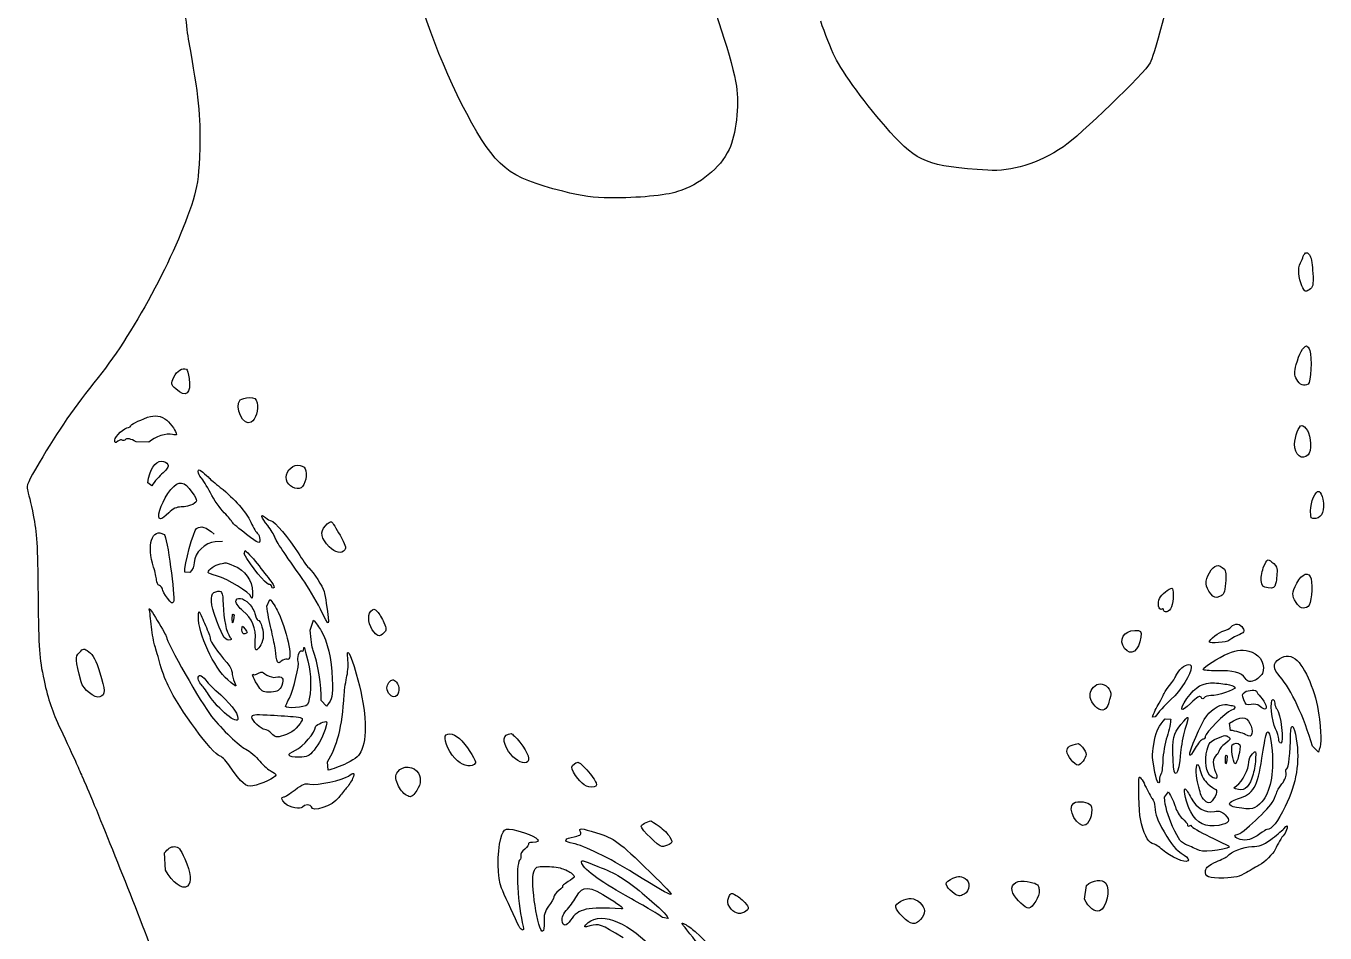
# Model space of a CAD drawing. Header units: millimetres. Extents: x 12 to 319, y 5 to 447.
# Drawn here: x 12.2 to 138, y 255.8 to 343.7 of the extents above; entities that cross this region are included whole.
import ezdxf

# ---------------------------------------------------------------- set-up
doc = ezdxf.new("R2010")
doc.units = ezdxf.units.MM
doc.layers.add('Layer 01', color=12, linetype='Continuous', true_color=0xc80000)

msp = doc.modelspace()

# ---------------------------------------------------------------- linework, layer by layer
at = {"layer": 'Layer 01'}
for p, q in [((24.09, 303.37), (22.86, 303.4)), ((24.36, 299.15), (23.99, 299.44)), ((31.23, 293.74), (30.5, 293.72)), ((33.3, 292.55), (33.4, 292.88)), ((28.05, 290.74), (27.56, 290.78)), ((35.51, 287.47), (35.8, 288.14)), ((39.71, 285.15), (40.03, 286.12)), ((41.3, 277.79), (40.77, 278.34)), ((121.57, 276.75), (121.31, 276.72)), ((122.55, 276.57), (123.07, 276.54)), ((128.87, 275.45), (128.77, 276.13)), ((137.38, 273.33), (136.81, 273.91)), ((41.45, 271.58), (41.37, 272.39)), ((122.46, 268.97), (122.85, 269.48)), ((25.7, 261.9), (25.6, 263.58)), ((114.72, 259.1), (114.9, 260.43)), ((74.4, 257.21), (73.85, 257.31))]:
    msp.add_line(p, q, dxfattribs=at)
for points in [[(123.94, 357.84), (124.3, 353.1), (123.92, 350.14), (121.99, 342.99)], [(27.4, 350.01), (27.49, 345.85), (27.62, 344.01), (27.9, 342.41)], [(54.87, 335.19), (52.39, 339.84), (49.97, 346.42), (49.15, 350.78)], [(77.4, 349.05), (78.72, 346.12), (80.66, 340.1), (81.01, 337.86)], [(90.53, 340.69), (90.16, 341.44), (89.55, 343), (89.17, 344.15)], [(27.9, 342.41), (28.91, 336.76), (29.1, 335), (29.01, 331.83)], [(121.99, 342.99), (121.65, 341.72), (121.24, 340.42), (121.08, 340.1)], [(95.91, 333.4), (93.55, 336.06), (91.29, 339.11), (90.53, 340.69)], [(121.08, 340.1), (120.62, 339.21), (114.17, 332.97), (112.68, 331.98)], [(81.01, 337.86), (81.29, 335.98), (80.96, 333.09), (80.3, 331.73)], [(64.17, 327.67), (58.91, 328.98), (57.64, 330), (54.87, 335.19)], [(105.35, 329.7), (99.54, 330.08), (98.51, 330.49), (95.91, 333.4)], [(29.01, 331.83), (28.94, 329.44), (28.83, 328.42), (28.5, 327.28)], [(80.3, 331.73), (79.39, 329.88), (77.49, 328.32), (75.29, 327.63)], [(112.68, 331.98), (110.2, 330.34), (107.65, 329.55), (105.35, 329.7)], [(28.5, 327.28), (27.06, 322.24), (22.8, 314.17), (19.18, 309.64)], [(68.79, 327.03), (67.08, 327.04), (66.19, 327.17), (64.17, 327.67)], [(75.29, 327.63), (74.1, 327.25), (71.46, 327.01), (68.79, 327.03)], [(135.64, 320.72), (135.74, 320.9), (135.87, 321.2), (135.92, 321.39)], [(135.92, 321.39), (135.98, 321.57), (136.11, 321.72), (136.22, 321.72)], [(136.22, 321.72), (136.33, 321.72), (136.49, 321.57), (136.59, 321.39)], [(136.59, 321.39), (136.69, 321.2), (136.8, 320.46), (136.84, 319.73)], [(135.78, 318.52), (135.43, 319.26), (135.37, 320.21), (135.64, 320.72)], [(136.84, 319.73), (136.9, 318.55), (136.86, 318.38), (136.5, 318.13)], [(136.5, 318.13), (136.12, 317.88), (136.07, 317.91), (135.78, 318.52)], [(135.24, 310.89), (135.5, 311.88), (135.94, 312.68), (136.22, 312.68)], [(136.22, 312.68), (136.32, 312.68), (136.47, 312.49), (136.55, 312.25)], [(136.55, 312.25), (136.78, 311.55), (136.66, 309.17), (136.38, 308.99)], [(135.28, 309.45), (135.04, 309.89), (135.03, 310.1), (135.24, 310.89)], [(19.18, 309.64), (16.84, 306.72), (15.35, 304.57), (13.44, 301.36)], [(26.69, 308.52), (26.21, 308.97), (26.2, 308.99), (26.51, 309.67)], [(26.51, 309.67), (26.78, 310.27), (27.33, 310.62), (27.73, 310.43)], [(27.73, 310.43), (27.8, 310.4), (27.91, 310), (27.98, 309.54)], [(27.98, 309.54), (28.2, 308.05), (27.66, 307.62), (26.69, 308.52)], [(136.38, 308.99), (135.98, 308.73), (135.59, 308.9), (135.28, 309.45)], [(34, 305.29), (33.25, 304.84), (32.29, 306.8), (32.94, 307.45)], [(32.94, 307.45), (33.07, 307.57), (33.46, 307.68), (33.8, 307.68)], [(33.8, 307.68), (34.32, 307.68), (34.46, 307.59), (34.56, 307.18)], [(34.56, 307.18), (34.72, 306.53), (34.43, 305.56), (34, 305.29)], [(23.96, 305.77), (24.68, 306.03), (25.3, 305.93), (25.81, 305.49)], [(20.78, 303.58), (20.78, 303.94), (21.72, 304.79), (22.12, 304.79)], [(22.12, 304.79), (22.23, 304.79), (22.32, 304.86), (22.32, 304.94)], [(22.32, 304.94), (22.32, 305.08), (22.98, 305.41), (23.96, 305.77)], [(25.81, 305.49), (26.29, 305.07), (26.75, 304.39), (26.75, 304.12)], [(135.08, 303.18), (135.08, 303.9), (135.49, 304.98), (135.77, 304.98)], [(135.77, 304.98), (135.89, 304.98), (136.14, 304.77), (136.31, 304.51)], [(21.07, 303.45), (20.83, 303.24), (20.78, 303.27), (20.78, 303.58)], [(21.49, 303.57), (21.42, 303.64), (21.24, 303.58), (21.07, 303.45)], [(21.84, 303.64), (21.71, 303.53), (21.56, 303.5), (21.49, 303.57)], [(22.86, 303.4), (22.32, 303.69), (22, 303.77), (21.84, 303.64)], [(26.36, 304.12), (25.85, 304.28), (24.65, 303.89), (24.09, 303.37)], [(26.75, 304.12), (26.75, 304.05), (26.57, 304.05), (26.36, 304.12)], [(136.31, 304.51), (136.67, 303.95), (136.72, 302.47), (136.39, 302.14)], [(136.39, 302.14), (135.79, 301.54), (135.08, 302.11), (135.08, 303.18)], [(13.44, 301.36), (12.4, 299.61), (12.18, 299.1), (12.31, 298.76)], [(23.99, 299.44), (24.13, 300.69), (24.67, 301.52), (25.32, 301.52)], [(25.32, 301.52), (25.58, 301.52), (25.85, 301.38), (25.92, 301.2)], [(25.92, 301.2), (26, 300.99), (25.84, 300.72), (25.45, 300.39)], [(37.4, 299.71), (37.24, 300.36), (37.84, 301.14), (38.5, 301.14)], [(38.5, 301.14), (38.83, 301.14), (39.12, 301), (39.23, 300.79)], [(39.23, 300.79), (39.48, 300.33), (39.23, 299.2), (38.83, 298.95)], [(25.45, 300.39), (25.12, 300.11), (24.63, 299.55), (24.36, 299.15)], [(25.93, 298.39), (26.73, 299.57), (27.31, 299.71), (27.97, 298.89)], [(28.86, 300.51), (28.86, 300.77), (28.92, 300.76), (29.3, 300.45)], [(29.14, 299.92), (28.99, 300.08), (28.86, 300.34), (28.86, 300.51)], [(30.04, 298.45), (29.7, 299.11), (29.29, 299.77), (29.14, 299.92)], [(29.3, 300.45), (29.53, 300.25), (29.82, 300), (29.92, 299.89)], [(29.92, 299.89), (30.03, 299.78), (30.51, 299.37), (31, 298.98)], [(38.83, 298.95), (38.4, 298.68), (37.55, 299.13), (37.4, 299.71)], [(12.31, 298.76), (12.39, 298.52), (12.65, 297.42), (12.88, 296.3)], [(25.2, 295.94), (24.79, 295.94), (25.2, 297.33), (25.93, 298.39)], [(27.97, 298.89), (28.82, 297.84), (28.87, 297.62), (28.34, 297.34)], [(31.38, 296.53), (30.99, 296.93), (30.39, 297.79), (30.04, 298.45)], [(31, 298.98), (32.44, 297.83), (33.48, 296.64), (33.96, 295.6)], [(136.62, 296.71), (136.62, 297.6), (137.1, 298.7), (137.44, 298.58)], [(137.44, 298.58), (137.56, 298.54), (137.73, 298.2), (137.81, 297.83)], [(27.22, 297.09), (26.77, 297.09), (26.41, 296.93), (26.01, 296.52)], [(28.34, 297.34), (28.07, 297.21), (27.57, 297.09), (27.22, 297.09)], [(137.81, 297.83), (138.02, 296.79), (137.75, 296.05), (137.13, 295.98)], [(12.88, 296.3), (13.23, 294.56), (13.3, 293.48), (13.35, 288.52)], [(26.01, 296.52), (25.69, 296.2), (25.33, 295.94), (25.2, 295.94)], [(32.16, 295.6), (32.12, 295.71), (31.77, 296.13), (31.38, 296.53)], [(35.59, 295.28), (34.96, 296.07), (34.82, 296.56), (35.37, 296.07)], [(35.37, 296.07), (35.57, 295.89), (35.82, 295.75), (35.93, 295.75)], [(35.93, 295.75), (36.21, 295.75), (37.68, 294), (38.55, 292.63)], [(137.13, 295.98), (136.65, 295.92), (136.62, 295.96), (136.62, 296.71)], [(24.54, 291.25), (23.82, 293.32), (24.41, 295.15), (25.56, 294.42)], [(27.56, 290.78), (27.48, 291.4), (28.41, 294.82), (28.71, 295.01)], [(28.71, 295.01), (29.17, 295.3), (29.56, 295.17), (30.4, 294.46)], [(33.53, 294.43), (32.81, 294.97), (32.2, 295.5), (32.16, 295.6)], [(33.96, 295.6), (34.2, 295.07), (34.5, 294.58), (34.62, 294.51)], [(34.62, 294.51), (34.73, 294.44), (34.83, 294.17), (34.83, 293.92)], [(36.29, 294.16), (36.22, 294.38), (35.9, 294.88), (35.59, 295.28)], [(41.56, 293.22), (40.76, 294.02), (40.64, 294.69), (41.18, 295.27)], [(41.18, 295.27), (41.42, 295.53), (41.69, 295.69), (41.78, 295.64)], [(41.78, 295.64), (41.86, 295.59), (42.23, 295.01), (42.6, 294.35)], [(25.56, 294.42), (25.85, 294.24), (26.65, 288.38), (26.46, 287.89)], [(30.5, 293.72), (29.56, 293.68), (28.48, 292.61), (28.48, 291.72)], [(34.83, 293.92), (34.83, 293.48), (34.76, 293.51), (33.53, 294.43)], [(39, 290.07), (37.17, 292.62), (36.41, 293.77), (36.29, 294.16)], [(43.07, 292.92), (42.73, 292.51), (42.15, 292.63), (41.56, 293.22)], [(42.6, 294.35), (43.1, 293.47), (43.22, 293.1), (43.07, 292.92)], [(35.7, 289.59), (35.41, 289.59), (33.97, 291.36), (33.3, 292.55)], [(33.4, 292.88), (33.69, 292.66), (34.3, 291.98), (34.76, 291.37)], [(38.55, 292.63), (38.93, 292.02), (39.39, 291.37), (39.58, 291.18)], [(132.11, 291.34), (132.43, 292.06), (132.44, 292.07), (132.88, 291.75)], [(24.82, 290.02), (24.82, 290.26), (24.69, 290.81), (24.54, 291.25)], [(28.48, 291.72), (28.48, 291.37), (28.31, 290.98), (28.05, 290.74)], [(29.82, 290.75), (29.82, 291), (30.51, 291.48), (30.98, 291.57)], [(30.64, 290.41), (30.19, 290.53), (29.82, 290.69), (29.82, 290.75)], [(30.98, 291.57), (31.24, 291.61), (31.48, 291.67), (31.5, 291.68)], [(31.5, 291.68), (31.53, 291.69), (31.89, 291.57), (32.31, 291.4)], [(32.31, 291.4), (33.4, 290.97), (34.09, 289.98), (34.12, 288.85)], [(34.76, 291.37), (35.22, 290.76), (35.77, 290.05), (35.98, 289.78)], [(39.58, 291.18), (40.05, 290.71), (40.9, 289.39), (41.05, 288.91)], [(126.96, 288.67), (126.38, 289.4), (126.35, 289.88), (126.84, 290.72)], [(126.84, 290.72), (127.29, 291.52), (127.71, 291.62), (128.27, 291.06)], [(128.27, 291.06), (128.41, 290.92), (128.46, 290.43), (128.39, 289.72)], [(131.84, 289.97), (131.81, 290.33), (131.93, 290.94), (132.11, 291.34)], [(132.88, 291.75), (133.13, 291.57), (133.35, 291.29), (133.36, 291.13)], [(133.36, 291.13), (133.4, 290.73), (133.35, 290.16), (133.24, 289.63)], [(135.3, 289.71), (135.78, 290.67), (136.5, 290.89), (136.68, 290.12)], [(25.11, 289.47), (24.95, 289.53), (24.82, 289.78), (24.82, 290.02)], [(25.4, 289.13), (25.4, 289.25), (25.27, 289.41), (25.11, 289.47)], [(34, 288.35), (33.83, 288.84), (31.77, 290.1), (30.64, 290.41)], [(35.98, 289.38), (35.98, 289.5), (35.86, 289.59), (35.7, 289.59)], [(35.98, 289.78), (36.19, 289.52), (36.27, 289.27), (36.17, 289.24)], [(40.7, 287.19), (40.22, 288.14), (39.45, 289.44), (39, 290.07)], [(128.39, 289.72), (128.31, 288.74), (128.23, 288.58), (127.8, 288.41)], [(132.52, 289.25), (131.98, 289.32), (131.9, 289.4), (131.84, 289.97)], [(133.24, 289.63), (133.16, 289.26), (133.04, 289.2), (132.52, 289.25)], [(135.22, 287.84), (134.79, 288.56), (134.8, 288.7), (135.3, 289.71)], [(136.68, 290.12), (136.85, 289.39), (136.65, 287.62), (136.39, 287.45)], [(13.35, 288.52), (13.4, 283.09), (13.43, 282.62), (13.93, 280.29)], [(25.87, 288.25), (25.61, 288.61), (25.4, 289), (25.4, 289.13)], [(26.46, 287.89), (26.38, 287.68), (26.22, 287.78), (25.87, 288.25)], [(30.41, 286.76), (29.99, 287.96), (30.04, 288.75), (30.56, 288.88)], [(30.56, 288.88), (31.16, 289.04), (31.24, 288.9), (31.27, 287.65)], [(32.52, 287.91), (32.52, 288.42), (33.24, 288.32), (33.79, 287.72)], [(34.12, 288.85), (34.13, 288.27), (34.09, 288.09), (34, 288.35)], [(36.17, 289.24), (36.07, 289.2), (35.98, 289.27), (35.98, 289.38)], [(41.05, 288.91), (41.12, 288.7), (41.22, 288.19), (41.27, 287.76)], [(122.2, 287.19), (121.92, 287.02), (121.76, 287.8), (121.98, 288.23)], [(121.98, 288.23), (122.19, 288.62), (122.92, 289.21), (123.19, 289.21)], [(123.32, 288.58), (123.29, 287.61), (123.07, 287), (122.71, 286.93)], [(123.19, 289.21), (123.27, 289.21), (123.33, 288.92), (123.32, 288.58)], [(127.8, 288.41), (127.38, 288.25), (127.25, 288.29), (126.96, 288.67)], [(24.12, 287.18), (24.06, 287.4), (24.42, 286.9), (24.9, 286.09)], [(24.34, 285.47), (24.27, 286.2), (24.17, 286.97), (24.12, 287.18)], [(28.88, 286.5), (28.89, 286.87), (28.94, 287.06), (29, 286.9)], [(31.27, 287.65), (31.31, 286.23), (31.59, 284.92), (31.94, 284.49)], [(33.19, 287.03), (32.82, 287.33), (32.52, 287.72), (32.52, 287.91)], [(34.39, 284.15), (34.5, 285.32), (34.08, 286.32), (33.19, 287.03)], [(33.79, 287.72), (34.06, 287.43), (34.33, 286.96), (34.38, 286.66)], [(35.92, 285.26), (35.76, 285.9), (35.58, 286.89), (35.51, 287.47)], [(35.8, 288.14), (36.03, 287.93), (36.4, 287.37), (36.6, 286.9)], [(41.27, 287.76), (41.6, 285.3), (41.64, 285.34), (40.7, 287.19)], [(45.9, 284.96), (45.38, 285.54), (45.2, 286.61), (45.57, 286.98)], [(45.57, 286.98), (45.85, 287.26), (45.91, 287.25), (46.21, 286.95)], [(46.21, 286.95), (46.4, 286.76), (46.68, 286.29), (46.84, 285.9)], [(122.38, 287.09), (122.38, 287.21), (122.3, 287.25), (122.2, 287.19)], [(122.71, 286.93), (122.53, 286.9), (122.38, 286.97), (122.38, 287.09)], [(136.39, 287.45), (135.92, 287.15), (135.55, 287.28), (135.22, 287.84)], [(24.9, 286.09), (25.39, 285.27), (25.78, 284.56), (25.78, 284.5)], [(31.74, 280.33), (30.37, 281.52), (28.84, 284.81), (28.88, 286.5)], [(29, 286.9), (29.06, 286.74), (29.32, 286.16), (29.56, 285.61)], [(31.8, 284.2), (31.4, 284.2), (31.18, 284.62), (30.41, 286.76)], [(32.16, 286.17), (32.15, 286.47), (32.18, 286.7), (32.23, 286.7)], [(32.26, 286.03), (32.21, 285.76), (32.18, 285.81), (32.16, 286.17)], [(32.23, 286.7), (32.28, 286.7), (32.33, 286.64), (32.33, 286.56)], [(32.33, 286.56), (32.33, 286.48), (32.3, 286.24), (32.26, 286.03)], [(34.38, 286.66), (34.44, 286.37), (34.56, 286.13), (34.64, 286.13)], [(34.64, 286.13), (34.92, 286.13), (35.26, 284.96), (35.14, 284.36)], [(36.6, 286.9), (37.62, 284.59), (38.09, 282.11), (37.47, 282.33)], [(40.03, 286.12), (40.25, 285.87), (40.59, 285.4), (40.78, 285.08)], [(46.84, 285.9), (47.11, 285.26), (47.11, 285.16), (46.84, 284.89)], [(128.94, 285.47), (129.26, 285.86), (129.84, 285.8), (130.07, 285.36)], [(24.63, 283.74), (24.54, 283.96), (24.42, 284.74), (24.34, 285.47)], [(25.78, 284.5), (25.78, 283.99), (29.18, 278.02), (30.16, 276.79)], [(29.56, 285.61), (29.81, 285.06), (30.02, 284.49), (30.02, 284.34)], [(31.94, 284.49), (32.14, 284.25), (32.12, 284.2), (31.8, 284.2)], [(33.1, 285.2), (33.11, 285.64), (33.11, 285.64), (33.4, 285.26)], [(33.39, 284.81), (33.19, 284.77), (33.1, 284.89), (33.1, 285.2)], [(33.4, 285.26), (33.66, 284.92), (33.66, 284.87), (33.39, 284.81)], [(36.3, 283.43), (36.25, 283.8), (36.08, 284.63), (35.92, 285.26)], [(40, 283.17), (39.88, 283.48), (39.75, 284.36), (39.71, 285.15)], [(40.78, 285.08), (41.39, 284.09), (41.78, 282.36), (41.84, 280.44)], [(46.84, 284.89), (46.45, 284.5), (46.31, 284.51), (45.9, 284.96)], [(118.61, 283.38), (117.99, 284.19), (118.53, 285.13), (119.6, 285.13)], [(120.17, 284.48), (120, 283.14), (119.21, 282.59), (118.61, 283.38)], [(119.6, 285.13), (120.23, 285.13), (120.25, 285.1), (120.17, 284.48)], [(126.81, 284.01), (126.82, 284.25), (127.75, 284.96), (128.21, 285.08)], [(128.21, 285.08), (128.48, 285.15), (128.81, 285.32), (128.94, 285.47)], [(129.55, 284.64), (129.15, 284.45), (128.77, 284.23), (128.71, 284.14)], [(130.07, 285.36), (130.26, 285.02), (130.19, 284.93), (129.55, 284.64)], [(17.35, 282.99), (17.76, 283.42), (17.76, 283.42), (18.28, 283.05)], [(25.11, 282.09), (24.93, 282.77), (24.71, 283.52), (24.63, 283.74)], [(30.02, 284.34), (30.02, 284.06), (30.76, 282.99), (31.64, 282.01)], [(34.45, 283.24), (34.37, 283.24), (34.34, 283.65), (34.39, 284.15)], [(35.14, 284.36), (35.02, 283.75), (34.7, 283.24), (34.45, 283.24)], [(36.91, 282.14), (36.55, 281.82), (36.5, 281.92), (36.3, 283.43)], [(38.55, 282.13), (38.39, 282.4), (38.67, 283.27), (38.87, 283.14)], [(38.87, 283.14), (38.98, 283.08), (39.07, 283.18), (39.08, 283.37)], [(39.08, 283.37), (39.1, 283.72), (39.2, 283.37), (39.61, 281.6)], [(40.77, 278.34), (40.82, 279.66), (40.44, 282.07), (40, 283.17)], [(43.35, 282.37), (43.17, 283.65), (43.58, 282.93), (44.17, 280.93)], [(128.71, 284.14), (128.59, 283.98), (126.8, 283.85), (126.81, 284.01)], [(128.63, 282.89), (129.56, 283.28), (130.13, 283.31), (130.95, 283.02)], [(17.52, 280.16), (16.94, 282.32), (16.93, 282.54), (17.35, 282.99)], [(18.28, 283.05), (18.68, 282.77), (18.94, 282.25), (19.33, 281.03)], [(25.95, 279.78), (25.67, 280.36), (25.29, 281.4), (25.11, 282.09)], [(31.64, 282.01), (31.91, 281.7), (32.14, 281.27), (32.14, 281.05)], [(37.47, 282.33), (37.34, 282.38), (37.09, 282.29), (36.91, 282.14)], [(37.69, 278.58), (38.1, 279.4), (38.71, 281.88), (38.55, 282.13)], [(43.27, 280.74), (43.38, 281.22), (43.41, 281.95), (43.35, 282.37)], [(123.97, 281.31), (124.4, 281.85), (125.07, 282.01), (125.07, 281.58)], [(126.23, 281.35), (126.23, 281.56), (127.68, 282.49), (128.63, 282.89)], [(130.95, 283.02), (131.8, 282.71), (132.3, 281.69), (131.95, 280.97)], [(133.68, 280.63), (132.95, 281.45), (132.93, 281.91), (133.61, 282.38)], [(133.61, 282.38), (134.19, 282.79), (134.8, 282.73), (135.32, 282.21)], [(135.32, 282.21), (136.3, 281.23), (137.28, 278.66), (137.48, 276.53)], [(19.33, 281.03), (19.87, 279.35), (19.87, 278.89), (19.34, 278.69)], [(28.86, 280.43), (28.86, 280.94), (29.11, 280.89), (29.6, 280.3)], [(32.14, 281.05), (32.14, 280.82), (32.25, 280.4), (32.38, 280.11)], [(34.72, 279.68), (34.27, 280.34), (33.99, 281), (34.21, 280.86)], [(34.21, 280.86), (34.3, 280.81), (34.49, 280.84), (34.64, 280.94)], [(34.64, 280.94), (35, 281.17), (34.96, 281.17), (35.51, 280.81)], [(35.51, 280.81), (35.77, 280.64), (36.15, 280.54), (36.35, 280.6)], [(36.35, 280.6), (37, 280.77), (37.23, 280.47), (36.96, 279.8)], [(39.61, 281.6), (39.87, 280.52), (39.75, 278.32), (39.42, 277.92)], [(43.01, 278.91), (43.04, 279.44), (43.16, 280.26), (43.27, 280.74)], [(44.17, 280.93), (45.09, 277.79), (45.29, 275.05), (44.71, 273.6)], [(122.96, 279.78), (123.27, 280.18), (123.53, 280.57), (123.53, 280.64)], [(125.07, 281.58), (125.07, 280.92), (124.07, 279.33), (123.09, 278.44)], [(123.53, 280.64), (123.53, 280.71), (123.73, 281.02), (123.97, 281.31)], [(127.53, 281.22), (126.81, 281.21), (126.23, 281.26), (126.23, 281.35)], [(130.3, 280.5), (129.88, 281.06), (129.13, 281.25), (127.53, 281.22)], [(131.95, 280.97), (131.82, 280.69), (131.46, 280.37), (131.17, 280.27)], [(13.93, 280.29), (14.34, 278.39), (14.7, 277.31), (15.52, 275.58)], [(19.34, 278.69), (18.84, 278.5), (17.72, 279.41), (17.52, 280.16)], [(30.98, 272.95), (30.21, 273.19), (27.05, 277.48), (25.95, 279.78)], [(29.12, 279.93), (28.98, 280.07), (28.86, 280.3), (28.86, 280.43)], [(29.87, 278.91), (29.6, 279.33), (29.26, 279.79), (29.12, 279.93)], [(29.6, 280.3), (29.88, 279.96), (30.31, 279.51), (30.56, 279.3)], [(32.38, 280.11), (32.6, 279.6), (32.57, 279.61), (31.74, 280.33)], [(35.92, 279.16), (35.21, 279.11), (35.07, 279.17), (34.72, 279.68)], [(36.96, 279.8), (36.75, 279.3), (36.6, 279.21), (35.92, 279.16)], [(41.84, 280.44), (41.89, 278.65), (41.87, 278.58), (41.3, 277.79)], [(47.14, 279.58), (47.14, 279.89), (47.49, 280.35), (47.72, 280.35)], [(47.97, 278.73), (47.6, 278.59), (47.14, 279.06), (47.14, 279.58)], [(47.72, 280.35), (47.78, 280.35), (47.94, 280.25), (48.07, 280.12)], [(48.07, 280.12), (48.42, 279.77), (48.35, 278.88), (47.97, 278.73)], [(115.44, 278.21), (115.15, 278.81), (115.19, 279.18), (115.59, 279.63)], [(115.59, 279.63), (115.99, 280.07), (116.52, 280.06), (116.98, 279.6)], [(116.98, 279.6), (117.18, 279.4), (117.32, 279.07), (117.28, 278.88)], [(122.38, 278.93), (122.38, 278.99), (122.64, 279.38), (122.96, 279.78)], [(124.65, 278.52), (125.46, 279.69), (126.22, 280.12), (127.32, 280.04)], [(129.31, 279.59), (129.31, 279.37), (127.63, 278.81), (126.97, 278.81)], [(127.32, 280.04), (127.83, 280.01), (128.49, 279.92), (128.78, 279.86)], [(128.78, 279.86), (129.07, 279.8), (129.31, 279.67), (129.31, 279.59)], [(130.25, 279.16), (130.57, 279.37), (131.42, 279.4), (131.42, 279.19)], [(131.17, 280.27), (130.7, 280.1), (130.57, 280.14), (130.3, 280.5)], [(136.81, 273.91), (135.99, 276.73), (134.71, 279.48), (133.68, 280.63)], [(32.71, 276.6), (32.71, 275.9), (30.8, 277.46), (29.87, 278.91)], [(30.56, 279.3), (31.93, 278.16), (32.71, 277.18), (32.71, 276.6)], [(37.33, 277.76), (37.33, 277.82), (37.49, 278.19), (37.69, 278.58)], [(41.37, 272.39), (42.34, 273.92), (42.79, 275.7), (43.01, 278.91)], [(116.8, 277.57), (116.49, 277.2), (115.76, 277.54), (115.44, 278.21)], [(117.09, 278.18), (117.05, 277.99), (116.92, 277.71), (116.8, 277.57)], [(117.18, 278.53), (117.17, 278.53), (117.12, 278.37), (117.09, 278.18)], [(117.28, 278.88), (117.24, 278.68), (117.2, 278.53), (117.18, 278.53)], [(123.09, 278.44), (122.5, 277.89), (121.81, 277.13), (121.57, 276.75)], [(121.94, 278.09), (122.18, 278.48), (122.38, 278.86), (122.38, 278.93)], [(124.98, 278.05), (124.01, 277.1), (123.84, 277.34), (124.65, 278.52)], [(126.02, 278.65), (125.9, 278.85), (125.65, 278.7), (124.98, 278.05)], [(126.31, 278.6), (126.22, 278.45), (126.13, 278.47), (126.02, 278.65)], [(126.97, 278.81), (126.68, 278.81), (126.38, 278.72), (126.31, 278.6)], [(130.15, 278.39), (129.98, 278.85), (129.99, 278.99), (130.25, 279.16)], [(130.87, 277.95), (130.43, 277.86), (130.32, 277.93), (130.15, 278.39)], [(131.42, 279.19), (131.42, 279.13), (131.58, 278.91), (131.78, 278.69)], [(131.78, 278.69), (132.26, 278.18), (132.5, 277.44), (132.16, 277.51)], [(133.23, 275.59), (132.86, 276.3), (132.66, 278.43), (132.96, 278.43)], [(132.96, 278.43), (133.06, 278.43), (133.15, 278.27), (133.15, 278.08)], [(34.06, 276.74), (34.06, 276.97), (34.33, 277.01), (35.55, 276.95)], [(35.55, 276.95), (36.37, 276.91), (37.49, 276.83), (38.05, 276.78)], [(39.42, 277.92), (39.22, 277.67), (37.33, 277.53), (37.33, 277.76)], [(121.31, 276.72), (121.41, 277.08), (121.69, 277.69), (121.94, 278.09)], [(124.06, 276), (124.88, 277.01), (124.89, 276.99), (124.44, 275.52)], [(124.91, 273.04), (124.81, 273.35), (126.01, 276.13), (126.56, 276.86)], [(128.91, 277.37), (128.42, 277.21), (126.42, 275.18), (126.42, 274.84)], [(126.56, 276.86), (127.07, 277.54), (128.07, 278.09), (128.5, 277.94)], [(128.5, 277.94), (128.64, 277.89), (128.88, 277.85), (129.03, 277.85)], [(129.03, 277.85), (129.44, 277.85), (129.36, 277.51), (128.91, 277.37)], [(131.64, 277.81), (131.49, 277.96), (131.16, 278.02), (130.87, 277.95)], [(132.16, 277.51), (132.02, 277.54), (131.79, 277.68), (131.64, 277.81)], [(133.15, 278.08), (133.15, 277.89), (133.24, 277.65), (133.35, 277.54)], [(133.35, 277.54), (133.74, 277.15), (134.08, 274.2), (133.74, 274.2)], [(30.16, 276.79), (31.18, 275.53), (32.83, 273.95), (33.48, 273.62)], [(35.31, 275.54), (34.94, 275.54), (34.06, 276.39), (34.06, 276.74)], [(38.88, 276.35), (38.52, 275.68), (37.88, 275.17), (37.13, 274.94)], [(38.05, 276.78), (38.92, 276.69), (39.04, 276.63), (38.88, 276.35)], [(38.3, 273.53), (38.99, 273.84), (40.22, 275.28), (40.22, 275.78)], [(41.26, 275.88), (40.97, 274.91), (40.6, 274.17), (40.08, 273.53)], [(40.22, 275.78), (40.22, 275.93), (40.88, 276.27), (41.24, 276.3)], [(41.24, 276.3), (41.33, 276.31), (41.34, 276.12), (41.26, 275.88)], [(121.51, 274.49), (121.7, 275.46), (121.91, 275.89), (122.55, 276.57)], [(123.07, 276.54), (123.08, 276.23), (122.92, 275.47), (122.72, 274.85)], [(123.31, 272.57), (123.24, 274.77), (123.31, 275.07), (124.06, 276)], [(128.77, 276.13), (129.87, 276.85), (130.37, 276.85), (130.75, 276.11)], [(130.75, 276.11), (130.92, 275.79), (131, 275.36), (130.94, 275.15)], [(132.31, 275.03), (132.52, 275.72), (132.78, 275.04), (132.9, 273.45)], [(134.68, 275.05), (134.7, 276.26), (135.03, 276.01), (135.24, 274.63)], [(137.48, 276.53), (137.67, 274.58), (137.65, 274), (137.38, 273.33)], [(15.52, 275.58), (16.11, 274.34), (16.75, 272.94), (16.96, 272.46)], [(35.97, 275.13), (35.76, 275.36), (35.46, 275.54), (35.31, 275.54)], [(37.13, 274.94), (36.42, 274.73), (36.33, 274.75), (35.97, 275.13)], [(53.99, 272.48), (53.27, 273.11), (52.62, 274.42), (52.8, 274.88)], [(52.8, 274.88), (52.97, 275.33), (53.85, 275.08), (54.41, 274.42)], [(54.41, 274.42), (55.15, 273.56), (55.82, 272.46), (55.71, 272.29)], [(58.93, 273.41), (58.28, 274.39), (58.38, 275.1), (59.17, 275.14)], [(59.17, 275.14), (59.27, 275.14), (59.66, 274.76), (60.03, 274.29)], [(121.46, 271.79), (121.26, 273), (121.27, 273.24), (121.51, 274.49)], [(122.72, 274.85), (122.52, 274.22), (122.33, 273.18), (122.31, 272.52)], [(124.44, 275.52), (124.26, 274.93), (124.08, 273.93), (124.03, 273.31)], [(126.17, 274.58), (126.04, 274.58), (125.72, 274.19), (125.45, 273.71)], [(126.42, 274.84), (126.42, 274.7), (126.31, 274.58), (126.17, 274.58)], [(126.6, 273.57), (126.77, 274.21), (126.94, 274.4), (127.53, 274.65)], [(127.53, 274.65), (128.39, 275.01), (128.37, 275), (128.7, 274.79)], [(128.7, 274.79), (128.91, 274.66), (128.83, 274.53), (128.37, 274.18)], [(130.3, 275.05), (130.01, 275.19), (129.37, 275.38), (128.87, 275.45)], [(130.94, 275.15), (130.83, 274.81), (130.77, 274.8), (130.3, 275.05)], [(131.91, 272.75), (132.07, 273.81), (132.25, 274.84), (132.31, 275.03)], [(133.54, 274.59), (133.54, 274.81), (133.4, 275.26), (133.23, 275.59)], [(133.74, 274.2), (133.63, 274.2), (133.54, 274.37), (133.54, 274.59)], [(135.24, 274.63), (135.6, 272.38), (135.26, 270.32), (134.17, 268.08)], [(134.32, 271.73), (134.49, 271.79), (134.65, 273.25), (134.68, 275.05)], [(33.48, 273.62), (33.85, 273.43), (34.46, 272.91), (34.83, 272.47)], [(38.64, 272.85), (37.47, 272.85), (37.34, 273.1), (38.3, 273.53)], [(40.08, 273.53), (39.6, 272.93), (39.44, 272.85), (38.64, 272.85)], [(44.71, 273.6), (44.46, 272.97), (44.2, 272.74), (43.27, 272.27)], [(60.66, 272.33), (60.23, 272.16), (59.44, 272.65), (58.93, 273.41)], [(60.03, 274.29), (60.86, 273.23), (61.1, 272.49), (60.66, 272.33)], [(114.1, 272.08), (113.75, 272.08), (113, 273.02), (113.02, 273.43)], [(113.02, 273.43), (113.04, 273.84), (113.32, 274.03), (114.11, 274.18)], [(114.87, 273.1), (114.87, 272.78), (114.35, 272.08), (114.1, 272.08)], [(114.11, 274.18), (114.17, 274.19), (114.36, 274.02), (114.54, 273.81)], [(114.54, 273.81), (114.72, 273.6), (114.87, 273.28), (114.87, 273.1)], [(124.03, 273.31), (123.85, 270.99), (123.36, 270.49), (123.31, 272.57)], [(125.45, 273.71), (125.19, 273.23), (124.95, 272.93), (124.91, 273.04)], [(127.02, 270.96), (126.51, 271.27), (126.31, 272.51), (126.6, 273.57)], [(127.77, 273.51), (127.77, 273.38), (127.64, 273.17), (127.48, 273.04)], [(128.37, 274.18), (128.04, 273.94), (127.77, 273.64), (127.77, 273.51)], [(129.29, 272.21), (129.09, 272.42), (128.89, 273.8), (129.03, 274.03)], [(129.03, 274.03), (129.16, 274.24), (129.64, 274.25), (129.76, 274.05)], [(129.76, 274.05), (129.92, 273.79), (129.47, 272.03), (129.29, 272.21)], [(130.65, 272.36), (130.65, 272.63), (130.8, 273), (130.99, 273.19)], [(130.99, 273.19), (131.31, 273.51), (131.32, 273.49), (131.3, 272.75)], [(132.9, 273.45), (133.07, 271.23), (132.71, 269.44), (131.91, 268.54)], [(16.96, 272.46), (17.17, 271.99), (17.46, 271.34), (17.6, 271.02)], [(31.97, 271.92), (31.64, 272.42), (31.19, 272.88), (30.98, 272.95)], [(34.14, 270.07), (33.47, 269.96), (33.05, 270.32), (31.97, 271.92)], [(34.83, 272.47), (35.2, 272.03), (35.7, 271.59), (35.93, 271.5)], [(43.27, 272.27), (42.64, 271.96), (41.83, 271.65), (41.45, 271.58)], [(48.21, 271.44), (48.64, 272.1), (49.8, 272.01), (50.2, 271.3)], [(55.71, 272.29), (55.45, 271.85), (54.59, 271.95), (53.99, 272.48)], [(65.23, 271.41), (64.98, 271.88), (64.99, 271.95), (65.33, 272.21)], [(65.33, 272.21), (65.68, 272.47), (65.77, 272.43), (66.5, 271.62)], [(122.31, 272.52), (122.28, 271.86), (122.2, 271.26), (122.13, 271.19)], [(125.79, 269.96), (125.59, 270.5), (125.48, 271.72), (125.6, 272.04)], [(125.6, 272.04), (125.69, 272.27), (125.79, 272.13), (125.93, 271.55)], [(127.48, 273.04), (127.13, 272.76), (127.11, 272.09), (127.41, 271.41)], [(128.37, 272.51), (128.36, 272.8), (128.39, 273.04), (128.44, 273.04)], [(128.47, 272.37), (128.42, 272.1), (128.39, 272.15), (128.37, 272.51)], [(128.44, 273.04), (128.49, 273.04), (128.54, 272.98), (128.54, 272.9)], [(128.54, 272.9), (128.54, 272.82), (128.51, 272.58), (128.47, 272.37)], [(129.49, 270.1), (130, 270.45), (130.65, 271.73), (130.65, 272.36)], [(129.55, 268.81), (131.1, 269.3), (131.5, 269.96), (131.91, 272.75)], [(131.3, 272.75), (131.29, 272.33), (131.18, 271.64), (131.06, 271.21)], [(17.6, 271.02), (18.66, 268.68), (22.18, 259.92), (24.28, 254.38)], [(36.37, 271.11), (36.37, 270.87), (34.98, 270.22), (34.14, 270.07)], [(35.93, 271.5), (36.17, 271.4), (36.37, 271.23), (36.37, 271.11)], [(39.68, 270.24), (40.34, 270.1), (42.9, 270.63), (43.41, 271.02)], [(43.82, 270.78), (43.7, 270.49), (43.42, 270.07), (43.2, 269.84)], [(43.41, 271.02), (43.96, 271.44), (44.08, 271.37), (43.82, 270.78)], [(48.2, 270.21), (47.92, 270.91), (47.92, 271.01), (48.21, 271.44)], [(50.2, 271.3), (50.52, 270.72), (50.39, 270.03), (49.86, 269.37)], [(66.93, 269.96), (66.34, 269.96), (65.73, 270.48), (65.23, 271.41)], [(66.5, 271.62), (66.94, 271.14), (67.34, 270.57), (67.4, 270.36)], [(120.13, 266.88), (120.02, 267.44), (119.93, 270.64), (120.02, 270.88)], [(120.02, 270.88), (120.07, 271.02), (120.33, 270.68), (120.58, 270.12)], [(121.99, 270.66), (121.99, 269.91), (121.65, 270.63), (121.46, 271.79)], [(122.13, 271.19), (122.05, 271.11), (121.99, 270.88), (121.99, 270.66)], [(125.93, 271.55), (126.05, 271.06), (126.35, 270.54), (126.68, 270.26)], [(127.41, 271.41), (127.69, 270.8), (127.54, 270.63), (127.02, 270.96)], [(131.06, 271.21), (130.73, 270.06), (130.28, 269.58), (129.63, 269.71)], [(133.85, 270.26), (134.15, 270.66), (134.31, 271.07), (134.26, 271.3)], [(134.26, 271.3), (134.2, 271.51), (134.23, 271.7), (134.32, 271.73)], [(37.15, 269), (37.26, 269), (37.75, 269.31), (38.24, 269.68)], [(38.24, 269.68), (38.96, 270.23), (39.24, 270.34), (39.68, 270.24)], [(43.2, 269.84), (42.99, 269.62), (42.66, 269.2), (42.47, 268.93)], [(49, 269.18), (48.73, 269.32), (48.37, 269.78), (48.2, 270.21)], [(49.86, 269.37), (49.53, 268.95), (49.45, 268.94), (49, 269.18)], [(67.4, 270.36), (67.49, 270.03), (67.41, 269.96), (66.93, 269.96)], [(120.58, 270.12), (120.84, 269.57), (121.15, 268.99), (121.28, 268.84)], [(122.85, 269.48), (123.12, 269.06), (123.43, 268.4), (123.53, 268.03)], [(125.02, 267.54), (124.61, 268.3), (124.26, 269.77), (124.48, 269.77)], [(124.48, 269.77), (124.54, 269.77), (124.8, 269.37), (125.07, 268.88)], [(125.92, 269.48), (125.91, 269.59), (125.85, 269.8), (125.79, 269.96)], [(126.76, 268.42), (126.46, 268.42), (125.97, 269.04), (125.92, 269.48)], [(126.68, 270.26), (126.98, 270), (127.32, 269.76), (127.43, 269.72)], [(127.43, 269.72), (127.76, 269.61), (127.15, 268.42), (126.76, 268.42)], [(129.63, 269.71), (129.11, 269.82), (129.1, 269.82), (129.49, 270.1)], [(133, 268.6), (133.18, 268.98), (133.34, 269.36), (133.34, 269.45)], [(133.34, 269.45), (133.34, 269.53), (133.57, 269.9), (133.85, 270.26)], [(37.29, 268.36), (36.9, 268.71), (36.84, 269), (37.15, 269)], [(38.95, 268.02), (38.78, 267.74), (37.74, 267.95), (37.29, 268.36)], [(39.83, 268.04), (39.83, 268.3), (39.12, 268.28), (38.95, 268.02)], [(42.47, 268.93), (41.93, 268.15), (39.83, 267.44), (39.83, 268.04)], [(114.85, 266.3), (114.06, 265.87), (112.92, 267.93), (113.69, 268.41)], [(113.69, 268.41), (114.07, 268.64), (115.13, 268.51), (115.32, 268.21)], [(115.32, 268.21), (115.6, 267.76), (115.3, 266.54), (114.85, 266.3)], [(121.28, 268.84), (121.41, 268.69), (121.53, 268.34), (121.54, 268.06)], [(121.54, 268.06), (121.61, 267.2), (121.74, 266.83), (122.43, 265.61)], [(123.26, 266.15), (122.78, 267.21), (122.54, 268.08), (122.46, 268.97)], [(125.07, 268.88), (125.6, 267.88), (126.35, 267.45), (127.31, 267.6)], [(129.45, 267.97), (128.49, 268.13), (128.54, 268.49), (129.55, 268.81)], [(131.91, 268.54), (131.26, 267.81), (130.91, 267.73), (129.45, 267.97)], [(129.51, 265.35), (129.91, 265.35), (132.68, 267.92), (133, 268.6)], [(134.17, 268.08), (133.43, 266.57), (132.87, 265.87), (132.38, 265.83)], [(121.29, 264.5), (120.85, 264.62), (120.41, 265.52), (120.13, 266.88)], [(123.53, 268.03), (123.64, 267.65), (123.94, 267.15), (124.2, 266.92)], [(124.2, 266.92), (124.47, 266.69), (124.69, 266.41), (124.69, 266.3)], [(127.72, 266.24), (126.52, 266.02), (125.59, 266.47), (125.02, 267.54)], [(127.31, 267.6), (127.76, 267.67), (128.03, 267.58), (128.34, 267.28)], [(128.34, 267.28), (128.91, 266.7), (128.75, 266.43), (127.72, 266.24)], [(58.17, 264.96), (58.47, 266.07), (58.59, 266.1), (60.46, 265.51)], [(64.99, 265.07), (65.91, 265.27), (66, 265.32), (65.88, 265.63)], [(65.88, 265.63), (65.73, 266.01), (65.9, 266), (67.46, 265.52)], [(71.77, 266.17), (71.77, 266.29), (72.37, 266.62), (72.7, 266.68)], [(73.78, 264.19), (73.47, 264.19), (71.78, 265.86), (71.77, 266.17)], [(72.7, 266.68), (72.74, 266.69), (73.1, 266.45), (73.51, 266.16)], [(73.51, 266.16), (73.91, 265.87), (74.38, 265.4), (74.55, 265.11)], [(122.43, 265.61), (123.15, 264.34), (123.52, 263.91), (124.37, 263.36)], [(124.75, 264.29), (124.03, 264.59), (123.89, 264.77), (123.26, 266.15)], [(124.69, 266.3), (124.69, 266.18), (124.77, 266.15), (124.88, 266.21)], [(124.88, 266.21), (124.99, 266.28), (125.07, 266.26), (125.07, 266.17)], [(125.07, 266.17), (125.07, 266.08), (125.87, 265.62), (126.85, 265.15)], [(132.38, 265.83), (132.33, 265.83), (132.03, 265.64), (131.71, 265.42)], [(132.75, 264.85), (133.24, 265.21), (133.81, 265.69), (134.02, 265.92)], [(134.02, 265.92), (134.36, 266.28), (134.4, 266.29), (134.34, 265.98)], [(134.34, 265.98), (134.3, 265.79), (134.18, 265.52), (134.06, 265.37)], [(58.25, 260.15), (57.85, 261.09), (57.81, 263.64), (58.17, 264.96)], [(60.46, 265.51), (61.8, 265.09), (62.23, 264.58), (61.25, 264.58)], [(60.86, 264.45), (60.93, 264.39), (60.76, 264.16), (60.5, 263.95)], [(61.25, 264.58), (60.97, 264.58), (60.79, 264.52), (60.86, 264.45)], [(65.18, 264.49), (64.33, 264.64), (64.24, 264.91), (64.99, 265.07)], [(71.1, 261.59), (68.66, 263.1), (66.22, 264.3), (65.18, 264.49)], [(67.46, 265.52), (69.19, 264.98), (69.57, 264.7), (72.65, 261.7)], [(74.48, 264.39), (74.28, 264.28), (73.96, 264.19), (73.78, 264.19)], [(74.55, 265.11), (74.84, 264.63), (74.84, 264.58), (74.48, 264.39)], [(122.28, 263.88), (121.96, 264.16), (121.52, 264.44), (121.29, 264.5)], [(125.87, 263.8), (125.7, 263.89), (125.19, 264.11), (124.75, 264.29)], [(126.85, 265.15), (127.83, 264.68), (128.67, 264.27), (128.71, 264.24)], [(129.8, 264.88), (129.32, 265), (129.1, 265.35), (129.51, 265.35)], [(131.71, 265.42), (130.95, 264.88), (130.41, 264.73), (129.8, 264.88)], [(130.94, 264.19), (131.67, 264.19), (132.02, 264.32), (132.75, 264.85)], [(134.06, 265.37), (133.81, 265.07), (133.44, 264.45), (133.18, 263.9)], [(25.6, 263.58), (25.9, 263.99), (26.21, 264.19), (26.55, 264.19)], [(26.55, 264.19), (26.97, 264.19), (27.12, 264.02), (27.57, 262.99)], [(60.1, 263.33), (60.16, 263.19), (60.11, 262.99), (60, 262.88)], [(60.5, 263.95), (60.23, 263.74), (60.05, 263.46), (60.1, 263.33)], [(124.73, 262.81), (124.48, 262.56), (123.08, 263.18), (122.28, 263.88)], [(124.37, 263.36), (124.74, 263.12), (124.86, 262.94), (124.73, 262.81)], [(128.71, 264.24), (129.11, 263.99), (126.34, 263.56), (125.87, 263.8)], [(127.48, 262.71), (128.01, 262.93), (128.48, 263.17), (128.54, 263.23)], [(128.54, 263.23), (128.94, 263.71), (130.14, 264.19), (130.94, 264.19)], [(133.18, 263.9), (132.98, 263.47), (132.2, 262.7), (131.64, 262.38)], [(27.82, 260.36), (27.35, 259.97), (26.34, 260.71), (25.7, 261.9)], [(27.57, 262.99), (28.15, 261.67), (28.24, 260.7), (27.82, 260.36)], [(60, 262.88), (59.59, 262.48), (59.82, 258.32), (60.35, 256.45)], [(61.36, 261.74), (61.54, 262.21), (61.66, 262.27), (62.48, 262.27)], [(62.48, 262.27), (62.99, 262.27), (63.7, 262.18), (64.06, 262.08)], [(64.06, 262.08), (64.41, 261.98), (64.87, 261.75), (65.07, 261.57)], [(66, 262.67), (66, 262.9), (65.9, 262.92), (67.58, 262.27)], [(70.25, 259.46), (67.77, 260.83), (66, 262.16), (66, 262.67)], [(67.58, 262.27), (69.3, 261.61), (70.27, 261.03), (71.87, 259.68)], [(128.23, 261.14), (126.73, 261.1), (126.36, 261.25), (126.45, 261.87)], [(126.45, 261.87), (126.5, 262.17), (126.79, 262.42), (127.48, 262.71)], [(131.64, 262.38), (131.43, 262.27), (130.88, 261.95), (130.41, 261.67)], [(62.23, 255.98), (61.77, 255.82), (61.01, 260.85), (61.36, 261.74)], [(64.7, 260.8), (64.3, 260.55), (64.06, 260.35), (64.15, 260.35)], [(65.07, 261.57), (65.41, 261.25), (65.4, 261.23), (64.7, 260.8)], [(72.65, 261.7), (75.58, 258.84), (75.55, 258.84), (71.1, 261.59)], [(101.41, 260.33), (101.24, 260.65), (101.29, 260.76), (101.74, 261)], [(101.74, 261), (102.38, 261.35), (102.66, 261.37), (103.15, 261.11)], [(103.15, 261.11), (103.7, 260.81), (103.64, 259.89), (103.05, 259.58)], [(107.79, 259.69), (107.44, 260.36), (108, 260.95), (108.88, 260.84)], [(108.88, 260.84), (109.26, 260.8), (109.73, 260.7), (109.92, 260.63)], [(109.92, 260.63), (110.1, 260.55), (110.27, 260.42), (110.28, 260.32)], [(114.9, 260.43), (115.54, 260.97), (116.43, 261.07), (116.79, 260.64)], [(116.79, 260.64), (117.27, 260.06), (116.85, 258.22), (116.18, 257.98)], [(130.41, 261.67), (129.75, 261.28), (129.27, 261.17), (128.23, 261.14)], [(59.79, 256.73), (59.28, 257.84), (58.46, 259.65), (58.25, 260.15)], [(63.31, 259.31), (63.31, 259.18), (63.08, 258.77), (62.81, 258.41)], [(63.81, 259.94), (63.53, 259.72), (63.31, 259.44), (63.31, 259.31)], [(64.15, 260.35), (64.24, 260.35), (64.09, 260.16), (63.81, 259.94)], [(64.63, 258.14), (64.96, 258.51), (65.35, 259.06), (65.51, 259.37)], [(65.51, 259.37), (66.07, 260.45), (66.79, 260.4), (68.74, 259.14)], [(73.85, 257.31), (73.39, 257.65), (71.77, 258.62), (70.25, 259.46)], [(71.87, 259.68), (73.88, 257.98), (74.11, 257.76), (74.4, 257.21)], [(80.35, 258.32), (80.11, 258.7), (80.09, 258.88), (80.27, 259.28)], [(80.27, 259.28), (80.49, 259.75), (80.51, 259.76), (80.99, 259.46)], [(80.99, 259.46), (81.27, 259.29), (81.64, 258.98), (81.83, 258.76)], [(96.93, 258.89), (97.68, 259.29), (98.24, 259.25), (98.77, 258.76)], [(102.09, 259.64), (101.83, 259.82), (101.52, 260.13), (101.41, 260.33)], [(103.05, 259.58), (102.65, 259.36), (102.51, 259.37), (102.09, 259.64)], [(109.33, 258.23), (108.96, 258.23), (108.13, 259.01), (107.79, 259.69)], [(110.34, 259.91), (110.41, 259.44), (109.68, 258.23), (109.33, 258.23)], [(110.28, 260.32), (110.29, 260.23), (110.32, 260.04), (110.34, 259.91)], [(62.81, 258.41), (62.43, 257.89), (62.33, 257.56), (62.37, 256.89)], [(64.11, 257.04), (64.07, 257.31), (64.27, 257.72), (64.63, 258.14)], [(69.84, 258.16), (66.57, 258.38), (65.68, 258.18), (64.94, 257.07)], [(68.74, 259.14), (69.84, 258.43), (70.17, 258.14), (69.84, 258.16)], [(81.77, 257.84), (81.26, 257.56), (80.73, 257.74), (80.35, 258.32)], [(81.83, 258.76), (82.26, 258.26), (82.25, 258.09), (81.77, 257.84)], [(97.11, 257.39), (96.26, 258.24), (96.23, 258.51), (96.93, 258.89)], [(98.77, 258.76), (99.34, 258.22), (99.36, 257.69), (98.84, 257.12)], [(116.18, 257.98), (115.71, 257.82), (115.12, 258.27), (114.72, 259.1)], [(60.35, 256.45), (60.52, 255.86), (60.09, 256.08), (59.79, 256.73)], [(62.37, 256.89), (62.4, 256.42), (62.34, 256.01), (62.23, 255.98)], [(64.94, 257.07), (64.51, 256.42), (64.2, 256.41), (64.11, 257.04)], [(66.41, 256.62), (66.94, 257.25), (67.99, 257.42), (69.1, 257.04)], [(70.04, 255.34), (67.8, 256.71), (67.71, 256.75), (66.8, 256.5)], [(69.1, 257.04), (70.1, 256.7), (71.59, 255.69), (72.48, 254.75)], [(76.21, 256.11), (75.65, 256.8), (75.62, 256.89), (75.99, 256.69)], [(98.84, 257.12), (98.3, 256.52), (97.92, 256.58), (97.11, 257.39)], [(66.8, 256.5), (66.24, 256.35), (66.19, 256.36), (66.41, 256.62)], [(75.99, 256.69), (76.24, 256.56), (76.7, 256.23), (77.01, 255.95)], [(79.02, 252.07), (78.55, 253.06), (77.8, 254.13), (76.21, 256.11)], [(77.01, 255.95), (79.5, 253.75), (83.08, 249.17), (83.68, 247.41)]]:
    msp.add_open_spline(points, degree=3, dxfattribs=at)

doc.saveas('drawing.dxf')
